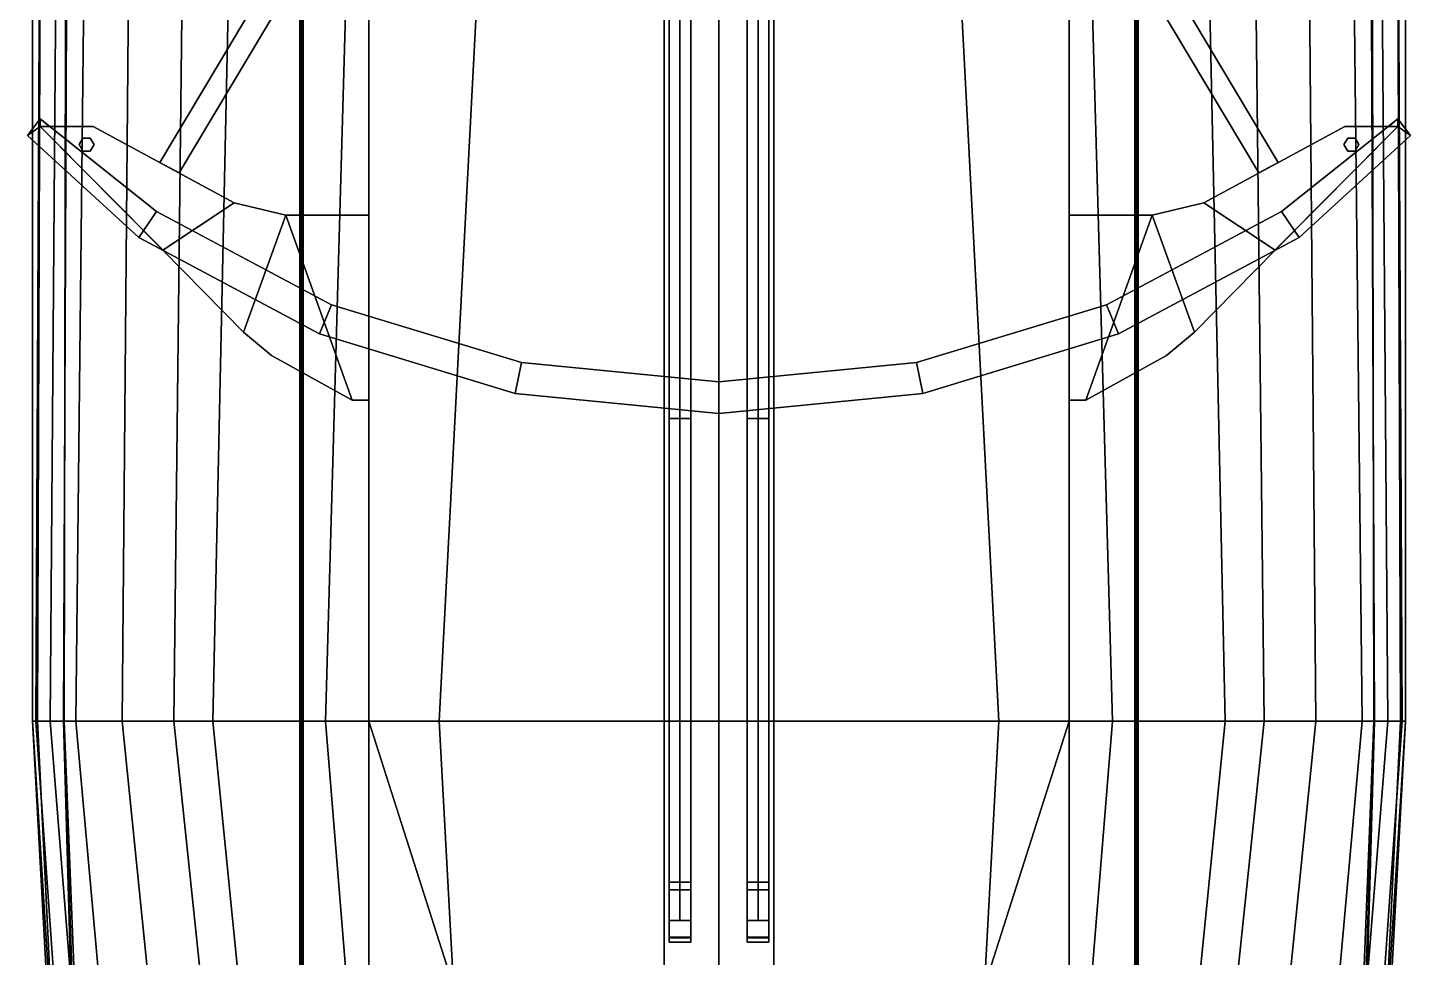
# Model space of a CAD drawing. Header units: millimetres. Extents: x -8 to 8, y -200 to 14.
# Drawn here: x -8.33 to 8.33, y -121.19 to -109.99 of the extents above; entities that cross this region are included whole.
import ezdxf

# ---------------------------------------------------------------- set-up
doc = ezdxf.new("R2010")
doc.units = ezdxf.units.MM
doc.layers.add('drawing', color=9, linetype='Continuous')
doc.layers.add('superstructure', color=3, linetype='Continuous')

msp = doc.modelspace()

# ---------------------------------------------------------------- linework, layer by layer
for points in [[(-8.14, -97.44, -36.25), (-8.27, -97.44, -37.98), (-8.27, -118.35, -37.73), (-8.21, -118.35, -36.41)], [(-8.27, -97.44, -39.22), (-8.13, -97.44, -40.07), (-8.23, -118.35, -40.07), (-8.27, -118.35, -39.32)], [(-8.27, -97.44, -37.98), (-8.27, -97.44, -39.22), (-8.27, -118.35, -39.32), (-8.27, -118.35, -37.73)], [(-8.13, -97.44, -40.07), (-7.9, -97.44, -41.01), (-8.06, -118.35, -41.01), (-8.23, -118.35, -40.07)], [(-7.85, -97.44, -35.94), (-8.14, -97.44, -36.25), (-8.21, -118.35, -36.41), (-7.89, -118.35, -36.16)], [(-7.9, -97.44, -41.01), (-7.52, -97.44, -41.95), (-7.75, -118.35, -41.95), (-8.06, -118.35, -41.01)], [(-7.81, -97.44, -33.95), (-7.85, -97.44, -35.94), (-7.89, -118.35, -36.16), (-7.9, -118.35, -34.03)], [(-4.22, -97.44, -33.82), (-7.81, -97.44, -33.95), (-7.9, -118.35, -34.03), (-4.22, -118.35, -33.84)], [(-7.52, -97.44, -41.95), (-7.01, -97.44, -42.84), (-7.19, -118.35, -42.9), (-7.75, -118.35, -41.95)], [(-7.01, -97.44, -42.84), (-6.33, -97.44, -43.5), (-6.57, -118.35, -43.5), (-7.19, -118.35, -42.9)], [(-6.33, -97.44, -43.5), (-5.65, -97.44, -43.85), (-6.1, -118.35, -43.78), (-6.57, -118.35, -43.5)], [(-5.65, -97.44, -43.85), (-4.15, -97.44, -44.27), (-4.74, -118.35, -44.27), (-6.1, -118.35, -43.78)], [(-4.15, -97.44, -44.27), (-2.28, -97.44, -44.53), (-3.37, -118.35, -44.53), (-4.74, -118.35, -44.27)], [(-2.28, -97.44, -44.53), (-0.66, -97.44, -44.62), (-0.66, -118.35, -44.66), (-3.37, -118.35, -44.53)], [(0, -118.35, -44.66), (-0.66, -118.35, -44.66), (-0.66, -97.44, -44.62), (0, -97.44, -44.66)], [(0, -97.44, -44.66), (0.66, -97.44, -44.62), (0.66, -118.35, -44.66), (0, -118.35, -44.66)], [(3.37, -118.35, -44.53), (0.66, -118.35, -44.66), (0.66, -97.44, -44.62), (2.28, -97.44, -44.53)], [(4.74, -118.35, -44.27), (3.37, -118.35, -44.53), (2.28, -97.44, -44.53), (4.15, -97.44, -44.27)], [(6.1, -118.35, -43.78), (4.74, -118.35, -44.27), (4.15, -97.44, -44.27), (5.65, -97.44, -43.85)], [(4.22, -118.35, -33.84), (7.9, -118.35, -34.03), (7.81, -97.44, -33.95), (4.22, -97.44, -33.82)], [(6.57, -118.35, -43.5), (6.1, -118.35, -43.78), (5.65, -97.44, -43.85), (6.33, -97.44, -43.5)], [(7.19, -118.35, -42.9), (6.57, -118.35, -43.5), (6.33, -97.44, -43.5), (7.01, -97.44, -42.84)], [(7.75, -118.35, -41.95), (7.19, -118.35, -42.9), (7.01, -97.44, -42.84), (7.52, -97.44, -41.95)], [(8.06, -118.35, -41.01), (7.75, -118.35, -41.95), (7.52, -97.44, -41.95), (7.9, -97.44, -41.01)], [(7.9, -118.35, -34.03), (7.89, -118.35, -36.16), (7.85, -97.44, -35.94), (7.81, -97.44, -33.95)], [(7.89, -118.35, -36.16), (8.21, -118.35, -36.41), (8.14, -97.44, -36.25), (7.85, -97.44, -35.94)], [(8.23, -118.35, -40.07), (8.06, -118.35, -41.01), (7.9, -97.44, -41.01), (8.13, -97.44, -40.07)], [(8.27, -118.35, -39.32), (8.23, -118.35, -40.07), (8.13, -97.44, -40.07), (8.27, -97.44, -39.22)], [(8.21, -118.35, -36.41), (8.27, -118.35, -37.73), (8.27, -97.44, -37.98), (8.14, -97.44, -36.25)], [(8.27, -118.35, -37.73), (8.27, -118.35, -39.32), (8.27, -97.44, -39.22), (8.27, -97.44, -37.98)], [(-0.6, -98.88, -29.44), (-0.6, -120.95, -29.48), (-0.34, -120.95, -29.48), (-0.34, -98.88, -29.44)], [(-0.6, -99.29, -29.7), (-0.6, -120.75, -29.7), (-0.6, -120.95, -29.48), (-0.6, -98.88, -29.44)], [(-0.34, -120.95, -29.48), (-0.34, -120.75, -29.7), (-0.34, -99.29, -29.7), (-0.34, -98.88, -29.44)], [(0.34, -99.29, -29.7), (0.34, -120.75, -29.7), (0.34, -120.95, -29.48), (0.34, -98.88, -29.44)], [(0.34, -98.88, -29.44), (0.34, -120.95, -29.48), (0.6, -120.95, -29.48), (0.6, -98.88, -29.44)], [(0.6, -120.95, -29.48), (0.6, -120.75, -29.7), (0.6, -99.29, -29.7), (0.6, -98.88, -29.44)], [(-0.34, -99.29, -29.7), (-0.34, -120.75, -29.7), (-0.6, -120.75, -29.7), (-0.6, -99.29, -29.7)], [(0.6, -99.29, -29.7), (0.6, -120.75, -29.7), (0.34, -120.75, -29.7), (0.34, -99.29, -29.7)], [(-0.34, -103.3, -30.89), (-0.34, -114.7, -30.89), (-0.6, -114.7, -30.89), (-0.6, -103.3, -30.89)], [(-0.6, -103.3, -30.89), (-0.6, -114.7, -30.89), (-0.6, -114.7, -30.76), (-0.6, -103.32, -30.76)], [(-0.6, -103.32, -30.76), (-0.6, -114.7, -30.76), (-0.34, -114.7, -30.76), (-0.34, -103.32, -30.76)], [(-0.34, -114.7, -30.76), (-0.34, -114.7, -30.89), (-0.34, -103.3, -30.89), (-0.34, -103.32, -30.76)], [(0.34, -103.3, -30.89), (0.34, -114.7, -30.89), (0.34, -114.7, -30.76), (0.34, -103.32, -30.76)], [(0.6, -103.3, -30.89), (0.6, -114.7, -30.89), (0.34, -114.7, -30.89), (0.34, -103.3, -30.89)], [(0.34, -103.32, -30.76), (0.34, -114.7, -30.76), (0.6, -114.7, -30.76), (0.6, -103.32, -30.76)], [(0.6, -114.7, -30.76), (0.6, -114.7, -30.89), (0.6, -103.3, -30.89), (0.6, -103.32, -30.76)], [(-0.47, -109.95, -29.91), (-0.47, -110.03, -29.91), (-0.47, -110.09, -29.7), (-0.47, -109.89, -29.7)], [(-0.47, -109.89, -29.7), (-0.47, -110.09, -29.7), (-0.47, -110.03, -29.91), (-0.47, -109.95, -29.91)], [(0.47, -109.95, -29.91), (0.47, -110.03, -29.91), (0.47, -110.09, -29.7), (0.47, -109.89, -29.7)], [(0.47, -109.89, -29.7), (0.47, -110.09, -29.7), (0.47, -110.03, -29.91), (0.47, -109.95, -29.91)], [(-0.47, -110.09, -29.7), (-0.47, -110.03, -29.91), (-0.47, -110.48, -30.76), (-0.47, -110.57, -30.593)], [(-0.47, -110.57, -30.593), (-0.47, -110.48, -30.76), (-0.47, -110.03, -29.91), (-0.47, -110.09, -29.7)], [(0.47, -110.09, -29.7), (0.47, -110.03, -29.91), (0.47, -110.48, -30.76), (0.47, -110.57, -30.593)], [(0.47, -110.57, -30.593), (0.47, -110.48, -30.76), (0.47, -110.03, -29.91), (0.47, -110.09, -29.7)], [(-0.47, -110.48, -30.76), (-0.47, -110.66, -30.76), (-0.47, -111.11, -29.91), (-0.47, -111.05, -29.7)], [(-0.47, -111.05, -29.7), (-0.47, -111.11, -29.91), (-0.47, -110.66, -30.76), (-0.47, -110.48, -30.76)], [(0.47, -110.48, -30.76), (0.47, -110.66, -30.76), (0.47, -111.11, -29.91), (0.47, -111.05, -29.7)], [(0.47, -111.05, -29.7), (0.47, -111.11, -29.91), (0.47, -110.66, -30.76), (0.47, -110.48, -30.76)], [(-6.778, -112.204, -30.89), (-8.18, -111.09, -30.89), (-8.33, -111.29, -30.89), (-6.989, -112.52, -30.89)], [(-8.18, -111.09, -30.89), (-8.18, -111.09, -31.68), (-8.33, -111.29, -31.68), (-8.33, -111.29, -30.89)], [(-6.778, -112.204, -31.68), (-8.18, -111.09, -31.68), (-8.18, -111.09, -30.89), (-6.778, -112.204, -30.89)], [(-0.47, -111.05, -29.7), (-0.47, -111.25, -29.7), (-0.47, -111.19, -29.91), (-0.47, -111.11, -29.91)], [(-0.47, -111.11, -29.91), (-0.47, -111.19, -29.91), (-0.47, -111.25, -29.7), (-0.47, -111.05, -29.7)], [(0.47, -111.05, -29.7), (0.47, -111.25, -29.7), (0.47, -111.19, -29.91), (0.47, -111.11, -29.91)], [(0.47, -111.11, -29.91), (0.47, -111.19, -29.91), (0.47, -111.25, -29.7), (0.47, -111.05, -29.7)], [(6.778, -112.204, -30.89), (8.18, -111.09, -30.89), (8.18, -111.09, -31.68), (6.778, -112.204, -31.68)], [(6.989, -112.52, -30.89), (8.33, -111.29, -30.89), (8.18, -111.09, -30.89), (6.778, -112.204, -30.89)], [(8.33, -111.29, -30.89), (8.33, -111.29, -31.68), (8.18, -111.09, -31.68), (8.18, -111.09, -30.89)], [(-0.47, -111.73, -30.593), (-0.47, -111.64, -30.76), (-0.47, -111.19, -29.91), (-0.47, -111.25, -29.7)], [(-0.47, -111.25, -29.7), (-0.47, -111.19, -29.91), (-0.47, -111.64, -30.76), (-0.47, -111.73, -30.593)], [(0.47, -111.73, -30.593), (0.47, -111.64, -30.76), (0.47, -111.19, -29.91), (0.47, -111.25, -29.7)], [(0.47, -111.25, -29.7), (0.47, -111.19, -29.91), (0.47, -111.64, -30.76), (0.47, -111.73, -30.593)], [(-8.33, -111.29, -31.68), (-6.989, -112.52, -31.68), (-6.989, -112.52, -30.89), (-8.33, -111.29, -30.89)], [(-7.665, -111.322, -33.84), (-7.71, -111.4, -33.84), (-7.71, -111.4, -31.88), (-7.665, -111.322, -31.88)], [(-7.71, -111.4, -33.84), (-7.665, -111.478, -33.84), (-7.665, -111.478, -31.88), (-7.71, -111.4, -31.88)], [(-7.575, -111.322, -33.84), (-7.665, -111.322, -33.84), (-7.665, -111.322, -31.88), (-7.575, -111.322, -31.88)], [(-7.53, -111.4, -33.84), (-7.575, -111.322, -33.84), (-7.575, -111.322, -31.88), (-7.53, -111.4, -31.88)], [(-7.575, -111.478, -33.84), (-7.53, -111.4, -33.84), (-7.53, -111.4, -31.88), (-7.575, -111.478, -31.88)], [(8.33, -111.29, -30.89), (6.989, -112.52, -30.89), (6.989, -112.52, -31.68), (8.33, -111.29, -31.68)], [(7.575, -111.322, -33.84), (7.53, -111.4, -33.84), (7.53, -111.4, -31.88), (7.575, -111.322, -31.88)], [(7.53, -111.4, -33.84), (7.575, -111.478, -33.84), (7.575, -111.478, -31.88), (7.53, -111.4, -31.88)], [(7.665, -111.322, -33.84), (7.575, -111.322, -33.84), (7.575, -111.322, -31.88), (7.665, -111.322, -31.88)], [(7.71, -111.4, -33.84), (7.665, -111.322, -33.84), (7.665, -111.322, -31.88), (7.71, -111.4, -31.88)], [(7.665, -111.478, -33.84), (7.71, -111.4, -33.84), (7.71, -111.4, -31.88), (7.665, -111.478, -31.88)], [(-7.665, -111.478, -33.84), (-7.575, -111.478, -33.84), (-7.575, -111.478, -31.88), (-7.665, -111.478, -31.88)], [(7.575, -111.478, -33.84), (7.665, -111.478, -33.84), (7.665, -111.478, -31.88), (7.575, -111.478, -31.88)], [(-0.47, -112.21, -29.7), (-0.47, -112.27, -29.91), (-0.47, -111.82, -30.76), (-0.47, -111.64, -30.76)], [(-0.47, -111.64, -30.76), (-0.47, -111.82, -30.76), (-0.47, -112.27, -29.91), (-0.47, -112.21, -29.7)], [(0.47, -112.21, -29.7), (0.47, -112.27, -29.91), (0.47, -111.82, -30.76), (0.47, -111.64, -30.76)], [(0.47, -111.64, -30.76), (0.47, -111.82, -30.76), (0.47, -112.27, -29.91), (0.47, -112.21, -29.7)], [(-4.669, -113.331, -30.89), (-6.778, -112.204, -30.89), (-6.989, -112.52, -30.89), (-4.814, -113.682, -30.89)], [(-4.669, -113.331, -31.68), (-6.778, -112.204, -31.68), (-6.778, -112.204, -30.89), (-4.669, -113.331, -30.89)], [(-0.47, -112.27, -29.91), (-0.47, -112.35, -29.91), (-0.47, -112.41, -29.7), (-0.47, -112.21, -29.7)], [(-0.47, -112.21, -29.7), (-0.47, -112.41, -29.7), (-0.47, -112.35, -29.91), (-0.47, -112.27, -29.91)], [(0.47, -112.27, -29.91), (0.47, -112.35, -29.91), (0.47, -112.41, -29.7), (0.47, -112.21, -29.7)], [(0.47, -112.21, -29.7), (0.47, -112.41, -29.7), (0.47, -112.35, -29.91), (0.47, -112.27, -29.91)], [(4.669, -113.331, -30.89), (6.778, -112.204, -30.89), (6.778, -112.204, -31.68), (4.669, -113.331, -31.68)], [(4.814, -113.682, -30.89), (6.989, -112.52, -30.89), (6.778, -112.204, -30.89), (4.669, -113.331, -30.89)], [(-0.47, -112.41, -29.7), (-0.47, -112.35, -29.91), (-0.47, -112.8, -30.76), (-0.47, -112.89, -30.593)], [(-0.47, -112.89, -30.593), (-0.47, -112.8, -30.76), (-0.47, -112.35, -29.91), (-0.47, -112.41, -29.7)], [(0.47, -112.41, -29.7), (0.47, -112.35, -29.91), (0.47, -112.8, -30.76), (0.47, -112.89, -30.593)], [(0.47, -112.89, -30.593), (0.47, -112.8, -30.76), (0.47, -112.35, -29.91), (0.47, -112.41, -29.7)], [(-6.989, -112.52, -31.68), (-4.814, -113.682, -31.68), (-4.814, -113.682, -30.89), (-6.989, -112.52, -30.89)], [(6.989, -112.52, -30.89), (4.814, -113.682, -30.89), (4.814, -113.682, -31.68), (6.989, -112.52, -31.68)], [(-0.47, -112.8, -30.76), (-0.47, -112.98, -30.76), (-0.47, -113.43, -29.91), (-0.47, -113.37, -29.7)], [(-0.47, -113.37, -29.7), (-0.47, -113.43, -29.91), (-0.47, -112.98, -30.76), (-0.47, -112.8, -30.76)], [(0.47, -112.8, -30.76), (0.47, -112.98, -30.76), (0.47, -113.43, -29.91), (0.47, -113.37, -29.7)], [(0.47, -113.37, -29.7), (0.47, -113.43, -29.91), (0.47, -112.98, -30.76), (0.47, -112.8, -30.76)], [(-2.38, -114.026, -30.89), (-4.669, -113.331, -30.89), (-4.814, -113.682, -30.89), (-2.454, -114.398, -30.89)], [(-2.38, -114.026, -31.68), (-4.669, -113.331, -31.68), (-4.669, -113.331, -30.89), (-2.38, -114.026, -30.89)], [(-0.47, -113.37, -29.7), (-0.47, -113.57, -29.7), (-0.47, -113.51, -29.91), (-0.47, -113.43, -29.91)], [(-0.47, -113.43, -29.91), (-0.47, -113.51, -29.91), (-0.47, -113.57, -29.7), (-0.47, -113.37, -29.7)], [(0.47, -113.37, -29.7), (0.47, -113.57, -29.7), (0.47, -113.51, -29.91), (0.47, -113.43, -29.91)], [(0.47, -113.43, -29.91), (0.47, -113.51, -29.91), (0.47, -113.57, -29.7), (0.47, -113.37, -29.7)], [(2.38, -114.026, -30.89), (4.669, -113.331, -30.89), (4.669, -113.331, -31.68), (2.38, -114.026, -31.68)], [(2.454, -114.398, -30.89), (4.814, -113.682, -30.89), (4.669, -113.331, -30.89), (2.38, -114.026, -30.89)], [(-0.47, -114.05, -30.593), (-0.47, -113.96, -30.76), (-0.47, -113.51, -29.91), (-0.47, -113.57, -29.7)], [(-0.47, -113.57, -29.7), (-0.47, -113.51, -29.91), (-0.47, -113.96, -30.76), (-0.47, -114.05, -30.593)], [(0.47, -114.05, -30.593), (0.47, -113.96, -30.76), (0.47, -113.51, -29.91), (0.47, -113.57, -29.7)], [(0.47, -113.57, -29.7), (0.47, -113.51, -29.91), (0.47, -113.96, -30.76), (0.47, -114.05, -30.593)], [(-4.814, -113.682, -31.68), (-2.454, -114.398, -31.68), (-2.454, -114.398, -30.89), (-4.814, -113.682, -30.89)], [(4.814, -113.682, -30.89), (2.454, -114.398, -30.89), (2.454, -114.398, -31.68), (4.814, -113.682, -31.68)], [(0, -114.26, -30.89), (-2.38, -114.026, -30.89), (-2.454, -114.398, -30.89), (0, -114.64, -30.89)], [(0, -114.26, -31.68), (-2.38, -114.026, -31.68), (-2.38, -114.026, -30.89), (0, -114.26, -30.89)], [(-0.47, -114.53, -29.7), (-0.47, -114.59, -29.91), (-0.47, -114.14, -30.76), (-0.47, -113.96, -30.76)], [(-0.47, -113.96, -30.76), (-0.47, -114.14, -30.76), (-0.47, -114.59, -29.91), (-0.47, -114.53, -29.7)], [(0, -114.26, -30.89), (2.38, -114.026, -30.89), (2.38, -114.026, -31.68), (0, -114.26, -31.68)], [(0, -114.64, -30.89), (2.454, -114.398, -30.89), (2.38, -114.026, -30.89), (0, -114.26, -30.89)], [(0.47, -114.53, -29.7), (0.47, -114.59, -29.91), (0.47, -114.14, -30.76), (0.47, -113.96, -30.76)], [(0.47, -113.96, -30.76), (0.47, -114.14, -30.76), (0.47, -114.59, -29.91), (0.47, -114.53, -29.7)], [(-2.454, -114.398, -31.68), (0, -114.64, -31.68), (0, -114.64, -30.89), (-2.454, -114.398, -30.89)], [(2.454, -114.398, -30.89), (0, -114.64, -30.89), (0, -114.64, -31.68), (2.454, -114.398, -31.68)], [(-0.47, -114.59, -29.91), (-0.47, -114.67, -29.91), (-0.47, -114.73, -29.7), (-0.47, -114.53, -29.7)], [(-0.47, -114.53, -29.7), (-0.47, -114.73, -29.7), (-0.47, -114.67, -29.91), (-0.47, -114.59, -29.91)], [(0.47, -114.59, -29.91), (0.47, -114.67, -29.91), (0.47, -114.73, -29.7), (0.47, -114.53, -29.7)], [(0.47, -114.53, -29.7), (0.47, -114.73, -29.7), (0.47, -114.67, -29.91), (0.47, -114.59, -29.91)], [(-0.34, -114.7, -30.89), (-0.34, -120.38, -30.39), (-0.6, -120.38, -30.39), (-0.6, -114.7, -30.89)], [(-0.6, -114.7, -30.76), (-0.6, -120.29, -30.26), (-0.34, -120.29, -30.26), (-0.34, -114.7, -30.76)], [(-0.6, -114.7, -30.89), (-0.6, -120.38, -30.39), (-0.6, -120.29, -30.26), (-0.6, -114.7, -30.76)], [(-0.47, -114.73, -29.7), (-0.47, -114.67, -29.91), (-0.47, -114.89, -30.75), (-0.47, -115.049, -30.542)], [(-0.47, -115.049, -30.542), (-0.47, -114.89, -30.75), (-0.47, -114.67, -29.91), (-0.47, -114.73, -29.7)], [(-0.34, -120.29, -30.26), (-0.34, -120.38, -30.39), (-0.34, -114.7, -30.89), (-0.34, -114.7, -30.76)], [(0.34, -114.7, -30.89), (0.34, -120.38, -30.39), (0.34, -120.29, -30.26), (0.34, -114.7, -30.76)], [(0.34, -114.7, -30.76), (0.34, -120.29, -30.26), (0.6, -120.29, -30.26), (0.6, -114.7, -30.76)], [(0.6, -114.7, -30.89), (0.6, -120.38, -30.39), (0.34, -120.38, -30.39), (0.34, -114.7, -30.89)], [(0.47, -114.73, -29.7), (0.47, -114.67, -29.91), (0.47, -114.89, -30.75), (0.47, -115.049, -30.542)], [(0.47, -115.049, -30.542), (0.47, -114.89, -30.75), (0.47, -114.67, -29.91), (0.47, -114.73, -29.7)], [(0.6, -120.29, -30.26), (0.6, -120.38, -30.39), (0.6, -114.7, -30.89), (0.6, -114.7, -30.76)], [(-0.47, -114.89, -30.75), (-0.47, -115.12, -30.73), (-0.47, -115.75, -29.91), (-0.47, -115.69, -29.7)], [(-0.47, -115.69, -29.7), (-0.47, -115.75, -29.91), (-0.47, -115.12, -30.73), (-0.47, -114.89, -30.75)], [(0.47, -114.89, -30.75), (0.47, -115.12, -30.73), (0.47, -115.75, -29.91), (0.47, -115.69, -29.7)], [(0.47, -115.69, -29.7), (0.47, -115.75, -29.91), (0.47, -115.12, -30.73), (0.47, -114.89, -30.75)], [(-0.47, -115.69, -29.7), (-0.47, -115.89, -29.7), (-0.47, -115.83, -29.91), (-0.47, -115.75, -29.91)], [(-0.47, -115.75, -29.91), (-0.47, -115.83, -29.91), (-0.47, -115.89, -29.7), (-0.47, -115.69, -29.7)], [(0.47, -115.69, -29.7), (0.47, -115.89, -29.7), (0.47, -115.83, -29.91), (0.47, -115.75, -29.91)], [(0.47, -115.75, -29.91), (0.47, -115.83, -29.91), (0.47, -115.89, -29.7), (0.47, -115.69, -29.7)], [(-0.47, -116.347, -30.493), (-0.47, -116.26, -30.63), (-0.47, -115.83, -29.91), (-0.47, -115.89, -29.7)], [(-0.47, -115.89, -29.7), (-0.47, -115.83, -29.91), (-0.47, -116.26, -30.63), (-0.47, -116.347, -30.493)], [(0.47, -116.347, -30.493), (0.47, -116.26, -30.63), (0.47, -115.83, -29.91), (0.47, -115.89, -29.7)], [(0.47, -115.89, -29.7), (0.47, -115.83, -29.91), (0.47, -116.26, -30.63), (0.47, -116.347, -30.493)], [(-0.47, -116.85, -29.7), (-0.47, -116.91, -29.91), (-0.47, -116.42, -30.62), (-0.47, -116.26, -30.63)], [(-0.47, -116.26, -30.63), (-0.47, -116.42, -30.62), (-0.47, -116.91, -29.91), (-0.47, -116.85, -29.7)], [(0.47, -116.85, -29.7), (0.47, -116.91, -29.91), (0.47, -116.42, -30.62), (0.47, -116.26, -30.63)], [(0.47, -116.26, -30.63), (0.47, -116.42, -30.62), (0.47, -116.91, -29.91), (0.47, -116.85, -29.7)], [(-0.47, -116.91, -29.91), (-0.47, -116.99, -29.91), (-0.47, -117.05, -29.7), (-0.47, -116.85, -29.7)], [(-0.47, -116.85, -29.7), (-0.47, -117.05, -29.7), (-0.47, -116.99, -29.91), (-0.47, -116.91, -29.91)], [(0.47, -116.91, -29.91), (0.47, -116.99, -29.91), (0.47, -117.05, -29.7), (0.47, -116.85, -29.7)], [(0.47, -116.85, -29.7), (0.47, -117.05, -29.7), (0.47, -116.99, -29.91), (0.47, -116.91, -29.91)], [(-0.47, -117.507, -30.399), (-0.47, -117.42, -30.52), (-0.47, -116.99, -29.91), (-0.47, -117.05, -29.7)], [(-0.47, -117.05, -29.7), (-0.47, -116.99, -29.91), (-0.47, -117.42, -30.52), (-0.47, -117.507, -30.399)], [(0.47, -117.05, -29.7), (0.47, -116.99, -29.91), (0.47, -117.42, -30.52), (0.47, -117.507, -30.399)], [(0.47, -117.507, -30.399), (0.47, -117.42, -30.52), (0.47, -116.99, -29.91), (0.47, -117.05, -29.7)], [(-0.47, -118.01, -29.7), (-0.47, -118.07, -29.91), (-0.47, -117.58, -30.51), (-0.47, -117.42, -30.52)], [(-0.47, -117.42, -30.52), (-0.47, -117.58, -30.51), (-0.47, -118.07, -29.91), (-0.47, -118.01, -29.7)], [(0.47, -117.42, -30.52), (0.47, -117.58, -30.51), (0.47, -118.07, -29.91), (0.47, -118.01, -29.7)], [(0.47, -118.01, -29.7), (0.47, -118.07, -29.91), (0.47, -117.58, -30.51), (0.47, -117.42, -30.52)], [(-0.47, -118.01, -29.7), (-0.47, -118.21, -29.7), (-0.47, -118.15, -29.91), (-0.47, -118.07, -29.91)], [(-0.47, -118.07, -29.91), (-0.47, -118.15, -29.91), (-0.47, -118.21, -29.7), (-0.47, -118.01, -29.7)], [(0.47, -118.01, -29.7), (0.47, -118.21, -29.7), (0.47, -118.15, -29.91), (0.47, -118.07, -29.91)], [(0.47, -118.07, -29.91), (0.47, -118.15, -29.91), (0.47, -118.21, -29.7), (0.47, -118.01, -29.7)], [(-0.47, -118.21, -29.7), (-0.47, -118.15, -29.91), (-0.47, -118.58, -30.42), (-0.47, -118.671, -30.309)], [(-0.47, -118.671, -30.309), (-0.47, -118.58, -30.42), (-0.47, -118.15, -29.91), (-0.47, -118.21, -29.7)], [(0.47, -118.671, -30.309), (0.47, -118.58, -30.42), (0.47, -118.15, -29.91), (0.47, -118.21, -29.7)], [(0.47, -118.21, -29.7), (0.47, -118.15, -29.91), (0.47, -118.58, -30.42), (0.47, -118.671, -30.309)], [(-8.21, -118.35, -36.41), (-8.27, -118.35, -37.73), (-7.03, -141.14, -37.94), (-7.1, -141.14, -36.37)], [(-8.27, -118.35, -37.73), (-8.27, -118.35, -39.32), (-6.84, -141.14, -39.32), (-7.03, -141.14, -37.94)], [(-8.27, -118.35, -39.32), (-8.23, -118.35, -40.07), (-6.63, -141.14, -40.07), (-6.84, -141.14, -39.32)], [(-8.23, -118.35, -40.07), (-8.06, -118.35, -41.01), (-6.24, -141.14, -41.01), (-6.63, -141.14, -40.07)], [(-7.89, -118.35, -36.16), (-8.21, -118.35, -36.41), (-7.1, -141.14, -36.37), (-6.99, -141.14, -36.16)], [(-8.06, -118.35, -41.01), (-7.75, -118.35, -41.95), (-5.7, -141.14, -41.95), (-6.24, -141.14, -41.01)], [(-7.9, -118.35, -34.03), (-7.89, -118.35, -36.16), (-6.99, -141.14, -36.16), (-7.671, -126.39, -34.03)], [(-4.22, -118.35, -33.84), (-7.9, -118.35, -34.03), (-7.631, -126.39, -34.03), (-4.22, -129.35, -33.84)], [(-7.631, -126.39, -34.03), (-7.9, -118.35, -34.03), (-7.9, -118.35, -34.03), (-7.671, -126.39, -34.03)], [(-7.75, -118.35, -41.95), (-7.19, -118.35, -42.9), (-4.88, -141.14, -42.9), (-5.7, -141.14, -41.95)], [(-7.19, -118.35, -42.9), (-6.57, -118.35, -43.5), (-4.18, -141.14, -43.5), (-4.88, -141.14, -42.9)], [(-6.57, -118.35, -43.5), (-6.1, -118.35, -43.78), (-3.83, -141.14, -43.78), (-4.18, -141.14, -43.5)], [(-6.1, -118.35, -43.78), (-4.74, -118.35, -44.27), (-2.89, -141.14, -44.27), (-3.83, -141.14, -43.78)], [(-4.74, -118.35, -44.27), (-3.37, -118.35, -44.53), (-2.14, -141.14, -44.53), (-2.89, -141.14, -44.27)], [(-3.37, -118.35, -44.53), (-0.66, -118.35, -44.66), (-0.66, -141.14, -44.66), (-2.14, -141.14, -44.53)], [(0, -141.14, -44.66), (-0.66, -141.14, -44.66), (-0.66, -118.35, -44.66), (0, -118.35, -44.66)], [(0, -118.35, -44.66), (0.66, -118.35, -44.66), (0.66, -141.14, -44.66), (0, -141.14, -44.66)], [(2.14, -141.14, -44.53), (0.66, -141.14, -44.66), (0.66, -118.35, -44.66), (3.37, -118.35, -44.53)], [(2.89, -141.14, -44.27), (2.14, -141.14, -44.53), (3.37, -118.35, -44.53), (4.74, -118.35, -44.27)], [(3.83, -141.14, -43.78), (2.89, -141.14, -44.27), (4.74, -118.35, -44.27), (6.1, -118.35, -43.78)], [(4.18, -141.14, -43.5), (3.83, -141.14, -43.78), (6.1, -118.35, -43.78), (6.57, -118.35, -43.5)], [(4.88, -141.14, -42.9), (4.18, -141.14, -43.5), (6.57, -118.35, -43.5), (7.19, -118.35, -42.9)], [(4.22, -129.35, -33.84), (7.631, -126.39, -34.03), (7.9, -118.35, -34.03), (4.22, -118.35, -33.84)], [(5.7, -141.14, -41.95), (4.88, -141.14, -42.9), (7.19, -118.35, -42.9), (7.75, -118.35, -41.95)], [(6.24, -141.14, -41.01), (5.7, -141.14, -41.95), (7.75, -118.35, -41.95), (8.06, -118.35, -41.01)], [(6.63, -141.14, -40.07), (6.24, -141.14, -41.01), (8.06, -118.35, -41.01), (8.23, -118.35, -40.07)], [(6.84, -141.14, -39.32), (6.63, -141.14, -40.07), (8.23, -118.35, -40.07), (8.27, -118.35, -39.32)], [(7.03, -141.14, -37.94), (6.84, -141.14, -39.32), (8.27, -118.35, -39.32), (8.27, -118.35, -37.73)], [(6.99, -141.14, -36.16), (7.1, -141.14, -36.37), (8.21, -118.35, -36.41), (7.89, -118.35, -36.16)], [(7.671, -126.39, -34.03), (6.99, -141.14, -36.16), (7.89, -118.35, -36.16), (7.9, -118.35, -34.03)], [(7.1, -141.14, -36.37), (7.03, -141.14, -37.94), (8.27, -118.35, -37.73), (8.21, -118.35, -36.41)], [(7.671, -126.39, -34.03), (7.9, -118.35, -34.03), (7.9, -118.35, -34.03), (7.631, -126.39, -34.03)], [(-0.47, -118.58, -30.42), (-0.47, -118.74, -30.4), (-0.47, -119.23, -29.91), (-0.47, -119.17, -29.7)], [(-0.47, -119.17, -29.7), (-0.47, -119.23, -29.91), (-0.47, -118.74, -30.4), (-0.47, -118.58, -30.42)], [(0.47, -119.17, -29.7), (0.47, -119.23, -29.91), (0.47, -118.74, -30.4), (0.47, -118.58, -30.42)], [(0.47, -118.58, -30.42), (0.47, -118.74, -30.4), (0.47, -119.23, -29.91), (0.47, -119.17, -29.7)], [(-0.47, -119.23, -29.91), (-0.47, -119.31, -29.91), (-0.47, -119.37, -29.7), (-0.47, -119.17, -29.7)], [(-0.47, -119.17, -29.7), (-0.47, -119.37, -29.7), (-0.47, -119.31, -29.91), (-0.47, -119.23, -29.91)], [(0.47, -119.23, -29.91), (0.47, -119.31, -29.91), (0.47, -119.37, -29.7), (0.47, -119.17, -29.7)], [(0.47, -119.17, -29.7), (0.47, -119.37, -29.7), (0.47, -119.31, -29.91), (0.47, -119.23, -29.91)], [(-0.47, -119.844, -30.236), (-0.47, -119.74, -30.32), (-0.47, -119.31, -29.91), (-0.47, -119.37, -29.7)], [(-0.47, -119.37, -29.7), (-0.47, -119.31, -29.91), (-0.47, -119.74, -30.32), (-0.47, -119.844, -30.236)], [(0.47, -119.37, -29.7), (0.47, -119.31, -29.91), (0.47, -119.74, -30.32), (0.47, -119.844, -30.236)], [(0.47, -119.844, -30.236), (0.47, -119.74, -30.32), (0.47, -119.31, -29.91), (0.47, -119.37, -29.7)], [(-0.47, -119.74, -30.32), (-0.47, -119.9, -30.3), (-0.47, -120.75, -29.7), (-0.47, -120.51, -29.7)], [(-0.47, -120.51, -29.7), (-0.47, -120.75, -29.7), (-0.47, -119.9, -30.3), (-0.47, -119.74, -30.32)], [(0.47, -119.74, -30.32), (0.47, -119.9, -30.3), (0.47, -120.75, -29.7), (0.47, -120.51, -29.7)], [(0.47, -120.51, -29.7), (0.47, -120.75, -29.7), (0.47, -119.9, -30.3), (0.47, -119.74, -30.32)], [(-0.6, -120.29, -30.26), (-0.6, -120.75, -29.7), (-0.34, -120.75, -29.7), (-0.34, -120.29, -30.26)], [(-0.6, -120.38, -30.39), (-0.6, -120.96, -29.89), (-0.6, -120.75, -29.7), (-0.6, -120.29, -30.26)], [(-0.34, -120.38, -30.39), (-0.34, -120.96, -29.89), (-0.6, -120.96, -29.89), (-0.6, -120.38, -30.39)], [(-0.34, -120.75, -29.7), (-0.34, -120.96, -29.89), (-0.34, -120.38, -30.39), (-0.34, -120.29, -30.26)], [(0.34, -120.38, -30.39), (0.34, -120.96, -29.89), (0.34, -120.75, -29.7), (0.34, -120.29, -30.26)], [(0.34, -120.29, -30.26), (0.34, -120.75, -29.7), (0.6, -120.75, -29.7), (0.6, -120.29, -30.26)], [(0.6, -120.38, -30.39), (0.6, -120.96, -29.89), (0.34, -120.96, -29.89), (0.34, -120.38, -30.39)], [(0.6, -120.75, -29.7), (0.6, -120.96, -29.89), (0.6, -120.38, -30.39), (0.6, -120.29, -30.26)], [(-0.6, -120.96, -29.89), (-0.6, -121.01, -29.58), (-0.6, -120.95, -29.48), (-0.6, -120.75, -29.7)], [(-0.34, -120.95, -29.48), (-0.34, -121.01, -29.58), (-0.34, -120.96, -29.89), (-0.34, -120.75, -29.7)], [(0.34, -120.96, -29.89), (0.34, -121.01, -29.58), (0.34, -120.95, -29.48), (0.34, -120.75, -29.7)], [(0.6, -120.95, -29.48), (0.6, -121.01, -29.58), (0.6, -120.96, -29.89), (0.6, -120.75, -29.7)], [(-0.6, -120.95, -29.48), (-0.6, -121.01, -29.58), (-0.34, -121.01, -29.58), (-0.34, -120.95, -29.48)], [(0.34, -120.95, -29.48), (0.34, -121.01, -29.58), (0.6, -121.01, -29.58), (0.6, -120.95, -29.48)], [(-0.34, -120.96, -29.89), (-0.34, -121.01, -29.58), (-0.6, -121.01, -29.58), (-0.6, -120.96, -29.89)], [(0.6, -120.96, -29.89), (0.6, -121.01, -29.58), (0.34, -121.01, -29.58), (0.34, -120.96, -29.89)]]:
    msp.add_3dface(points)
at = {"layer": 'drawing'}
msp.add_xline((0, -140.99, -61.87), (0, -1), dxfattribs=at)
at = {"layer": 'superstructure'}
for points in [[(4.22, -118.35, -31.68), (4.22, -97.44, -31.68), (-4.22, -97.44, -31.68), (-4.22, -118.35, -31.68)], [(-4.22, -97.44, -31.68), (-4.22, -97.44, -33.82), (-4.22, -118.35, -33.84), (-4.22, -118.35, -31.68)], [(4.22, -118.35, -33.84), (4.22, -97.44, -33.82), (4.22, -97.44, -31.68), (4.22, -118.35, -31.68)], [(-5.03, -101.99, -8.48), (-5.05, -101.99, -8.5), (-5.05, -136.91, -20.12), (-5.03, -136.91, -20.1)], [(-5.05, -101.99, -8.5), (-5.03, -101.99, -8.52), (-5.03, -136.91, -20.14), (-5.05, -136.91, -20.12)], [(-5.01, -101.99, -8.5), (-5.03, -101.99, -8.48), (-5.03, -136.91, -20.1), (-5.01, -136.91, -20.12)], [(-5.03, -101.99, -8.52), (-5.01, -101.99, -8.5), (-5.01, -136.91, -20.12), (-5.03, -136.91, -20.14)], [(5.03, -101.99, -8.48), (5.01, -101.99, -8.5), (5.01, -136.91, -20.12), (5.03, -136.91, -20.1)], [(5.01, -101.99, -8.5), (5.03, -101.99, -8.52), (5.03, -136.91, -20.14), (5.01, -136.91, -20.12)], [(5.05, -101.99, -8.5), (5.03, -101.99, -8.48), (5.03, -136.91, -20.1), (5.05, -136.91, -20.12)], [(5.03, -101.99, -8.52), (5.05, -101.99, -8.5), (5.05, -136.91, -20.12), (5.03, -136.91, -20.14)], [(-4.53, -107.91, -31.68), (-6.737, -111.615, -31.68), (-6.505, -111.74, -31.68), (-4.22, -107.91, -31.68)], [(-6.737, -111.615, -31.88), (-6.737, -111.615, -31.68), (-4.53, -107.91, -31.68), (-4.53, -107.91, -31.88)], [(-4.22, -107.91, -31.88), (-6.505, -111.74, -31.88), (-6.737, -111.615, -31.88), (-4.53, -107.91, -31.88)], [(-4.22, -107.91, -31.68), (-6.505, -111.74, -31.68), (-6.505, -111.74, -31.88), (-4.22, -107.91, -31.88)], [(4.53, -107.91, -31.88), (6.737, -111.615, -31.88), (6.505, -111.74, -31.88), (4.22, -107.91, -31.88)], [(4.22, -107.91, -31.88), (6.505, -111.74, -31.88), (6.505, -111.74, -31.68), (4.22, -107.91, -31.68)], [(4.22, -107.91, -31.68), (6.505, -111.74, -31.68), (6.737, -111.615, -31.68), (4.53, -107.91, -31.68)], [(6.737, -111.615, -31.68), (6.737, -111.615, -31.88), (4.53, -107.91, -31.88), (4.53, -107.91, -31.68)], [(-8.18, -111.09, -31.68), (-8.18, -111.18, -31.68), (-8.18, -111.18, -31.68), (-8.33, -111.29, -31.68)], [(-8.18, -111.09, -31.68), (-8.067, -111.18, -31.68), (-8.067, -111.18, -31.68), (-8.18, -111.18, -31.68)], [(8.18, -111.09, -31.68), (8.18, -111.18, -31.68), (8.067, -111.18, -31.68), (8.18, -111.09, -31.68)], [(8.18, -111.09, -31.68), (8.33, -111.29, -31.68), (8.18, -111.18, -31.68), (8.18, -111.09, -31.68)], [(-8.18, -111.18, -31.68), (-6.691, -112.679, -31.68), (-6.989, -112.52, -31.68), (-8.33, -111.29, -31.68)], [(-5.84, -112.1, -31.88), (-6.7, -112.67, -31.88), (-8.18, -111.18, -31.88), (-7.54, -111.18, -31.88)], [(-8.18, -111.18, -31.68), (-6.7, -112.67, -31.68), (-5.84, -112.1, -31.68), (-7.54, -111.18, -31.68)], [(-8.18, -111.18, -31.88), (-6.7, -112.67, -31.88), (-6.7, -112.67, -31.68), (-8.18, -111.18, -31.68)], [(-7.54, -111.18, -31.88), (-8.18, -111.18, -31.88), (-8.18, -111.18, -31.68), (-7.54, -111.18, -31.68)], [(-7.54, -111.18, -31.68), (-5.84, -112.1, -31.68), (-5.84, -112.1, -31.88), (-7.54, -111.18, -31.88)], [(8.18, -111.18, -31.88), (6.7, -112.67, -31.88), (5.84, -112.1, -31.88), (7.54, -111.18, -31.88)], [(5.84, -112.1, -31.68), (6.7, -112.67, -31.68), (8.18, -111.18, -31.68), (7.54, -111.18, -31.68)], [(7.54, -111.18, -31.88), (5.84, -112.1, -31.88), (5.84, -112.1, -31.68), (7.54, -111.18, -31.68)], [(8.33, -111.29, -31.68), (6.989, -112.52, -31.68), (6.691, -112.679, -31.68), (8.18, -111.18, -31.68)], [(8.18, -111.18, -31.68), (6.7, -112.67, -31.68), (6.7, -112.67, -31.88), (8.18, -111.18, -31.88)], [(7.54, -111.18, -31.68), (8.18, -111.18, -31.68), (8.18, -111.18, -31.88), (7.54, -111.18, -31.88)], [(-5.22, -112.25, -31.88), (-5.73, -113.66, -31.88), (-6.7, -112.67, -31.88), (-5.84, -112.1, -31.88)], [(-6.7, -112.67, -31.68), (-5.73, -113.66, -31.68), (-5.22, -112.25, -31.68), (-5.84, -112.1, -31.68)], [(-5.84, -112.1, -31.68), (-5.22, -112.25, -31.68), (-5.22, -112.25, -31.88), (-5.84, -112.1, -31.88)], [(6.7, -112.67, -31.88), (5.73, -113.66, -31.88), (5.22, -112.25, -31.88), (5.84, -112.1, -31.88)], [(5.22, -112.25, -31.68), (5.73, -113.66, -31.68), (6.7, -112.67, -31.68), (5.84, -112.1, -31.68)], [(5.84, -112.1, -31.88), (5.22, -112.25, -31.88), (5.22, -112.25, -31.68), (5.84, -112.1, -31.68)], [(-5.39, -113.94, -31.68), (-4.42, -114.48, -31.68), (-5.22, -112.25, -31.68), (-5.73, -113.66, -31.68)], [(-5.22, -112.25, -31.88), (-4.42, -114.48, -31.88), (-5.39, -113.94, -31.88), (-5.73, -113.66, -31.88)], [(-4.22, -112.25, -31.88), (-4.22, -114.48, -31.88), (-4.42, -114.48, -31.88), (-5.22, -112.25, -31.88)], [(-4.42, -114.48, -31.68), (-4.22, -114.48, -31.68), (-4.22, -112.25, -31.68), (-5.22, -112.25, -31.68)], [(-5.22, -112.25, -31.68), (-4.22, -112.25, -31.68), (-4.22, -112.25, -31.88), (-5.22, -112.25, -31.88)], [(4.42, -114.48, -31.88), (4.22, -114.48, -31.88), (4.22, -112.25, -31.88), (5.22, -112.25, -31.88)], [(4.22, -112.25, -31.68), (4.22, -114.48, -31.68), (4.42, -114.48, -31.68), (5.22, -112.25, -31.68)], [(5.22, -112.25, -31.88), (4.22, -112.25, -31.88), (4.22, -112.25, -31.68), (5.22, -112.25, -31.68)], [(5.39, -113.94, -31.88), (4.42, -114.48, -31.88), (5.22, -112.25, -31.88), (5.73, -113.66, -31.88)], [(5.22, -112.25, -31.68), (4.42, -114.48, -31.68), (5.39, -113.94, -31.68), (5.73, -113.66, -31.68)], [(-6.7, -112.67, -31.88), (-5.73, -113.66, -31.88), (-5.73, -113.66, -31.68), (-6.7, -112.67, -31.68)], [(6.7, -112.67, -31.68), (5.73, -113.66, -31.68), (5.73, -113.66, -31.88), (6.7, -112.67, -31.88)], [(-5.73, -113.66, -31.88), (-5.39, -113.94, -31.88), (-5.39, -113.94, -31.68), (-5.73, -113.66, -31.68)], [(5.73, -113.66, -31.68), (5.39, -113.94, -31.68), (5.39, -113.94, -31.88), (5.73, -113.66, -31.88)], [(-5.39, -113.94, -31.88), (-4.42, -114.48, -31.88), (-4.42, -114.48, -31.68), (-5.39, -113.94, -31.68)], [(5.39, -113.94, -31.68), (4.42, -114.48, -31.68), (4.42, -114.48, -31.88), (5.39, -113.94, -31.88)], [(-4.42, -114.48, -31.88), (-4.22, -114.48, -31.88), (-4.22, -114.48, -31.68), (-4.42, -114.48, -31.68)], [(4.42, -114.48, -31.68), (4.22, -114.48, -31.68), (4.22, -114.48, -31.88), (4.42, -114.48, -31.88)], [(-4.22, -118.35, -31.68), (-4.22, -118.35, -33.84), (-4.22, -129.35, -33.84), (-4.22, -129.35, -31.68)], [(3.25, -121.38, -31.68), (4.22, -118.35, -31.68), (-4.22, -118.35, -31.68), (-3.25, -121.38, -31.68)], [(-3.25, -121.38, -31.68), (-4.22, -118.35, -31.68), (-4.22, -129.35, -31.68), (-3.25, -123.21, -31.68)], [(4.22, -129.35, -31.68), (4.22, -118.35, -31.68), (3.25, -121.38, -31.68), (3.25, -123.21, -31.68)], [(4.22, -129.35, -33.84), (4.22, -118.35, -33.84), (4.22, -118.35, -31.68), (4.22, -129.35, -31.68)]]:
    msp.add_3dface(points, dxfattribs=at)

doc.saveas('drawing.dxf')
